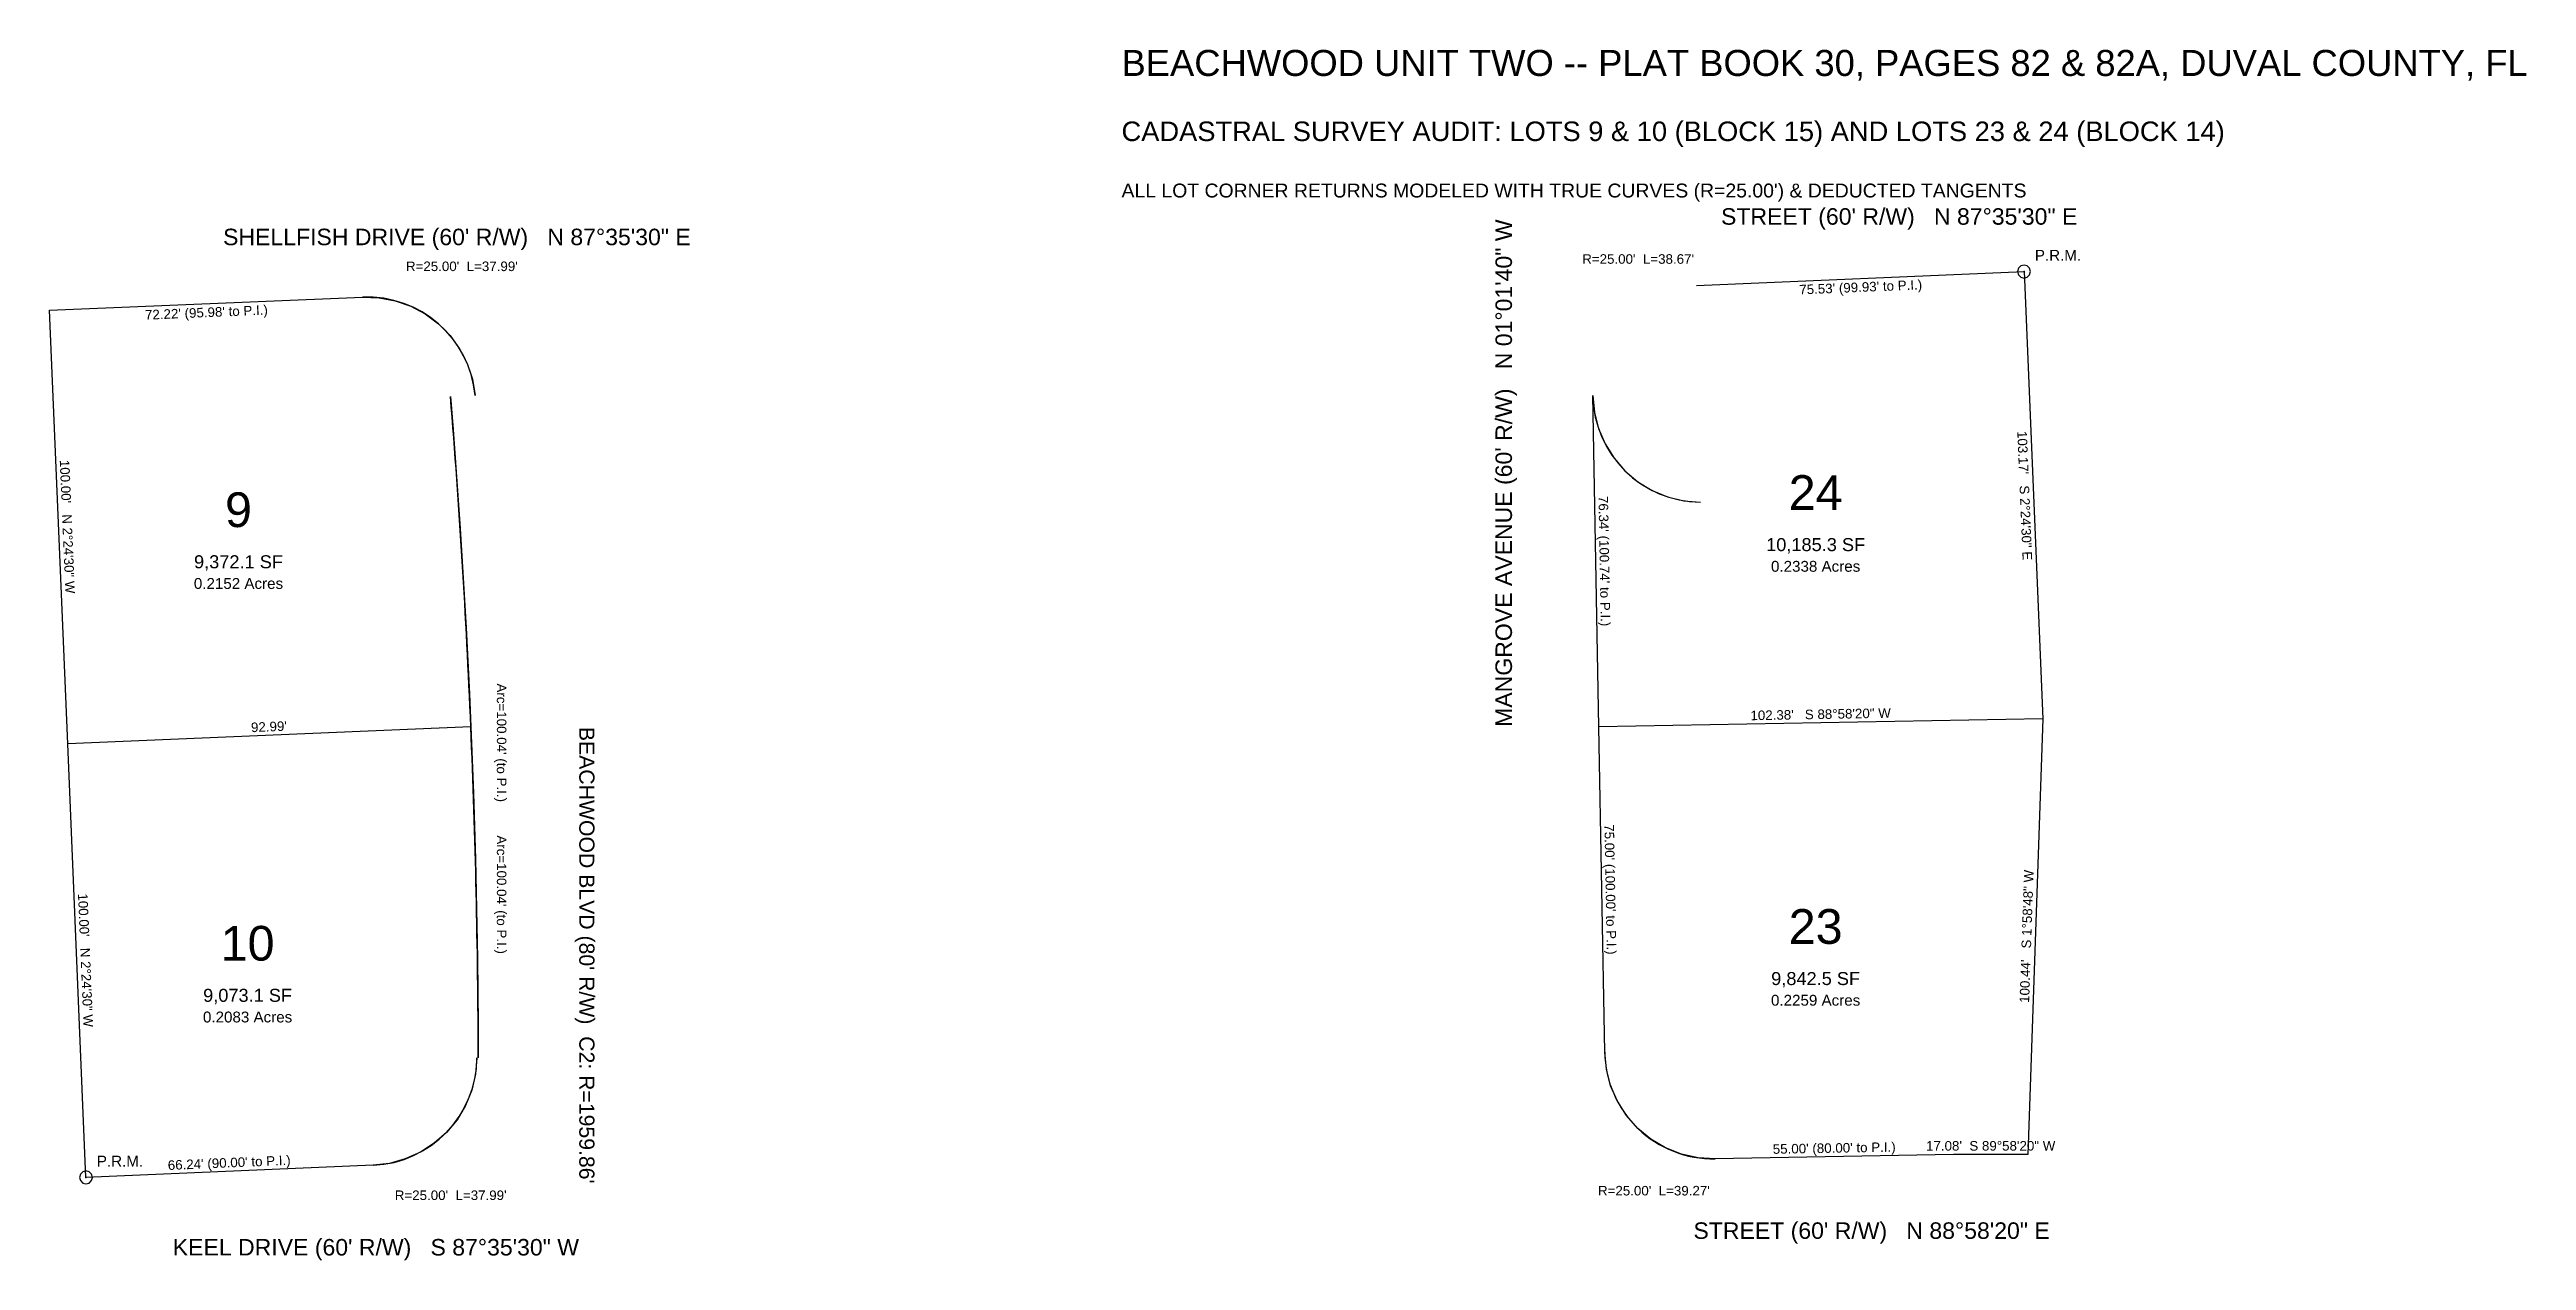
# Model space of a CAD drawing. Extents: x -97 to 474, y -123 to 156.
import ezdxf
from ezdxf.enums import TextEntityAlignment as Align

# ---------------------------------------------------------------- set-up
doc = ezdxf.new("R2010")
doc.units = 0
for name, pattern in [('ROT_-87.59', [0]), ('ROT_-87.60', [0]), ('ROT_-88.95', [0]), ('ROT_-88.97', [0]), ('ROT_-90.00', [0]), ('ROT_0.03', [0]), ('ROT_1.03', [0]), ('ROT_2.41', [0]), ('ROT_88.02', [0]), ('ROT_90.00', [0])]:
    doc.linetypes.add(name, pattern=pattern)
for name, color, linetype in [('CAD_ARCS', 4, 'CONTINUOUS'), ('CURVE', 4, 'CONTINUOUS'), ('CURVE_DATA', 4, 'CONTINUOUS'), ('DIMENSIONS', 2, 'CONTINUOUS'), ('LOT_BOUNDARY', 7, 'CONTINUOUS'), ('LOT_NUMBERS', 3, 'CONTINUOUS'), ('MONUMENTS', 6, 'CONTINUOUS'), ('STREET_TEXT', 2, 'CONTINUOUS')]:
    doc.layers.add(name, color=color, linetype=linetype)
doc.styles.get("Standard").update_dxf_attribs({"font": 'Arial'})

msp = doc.modelspace()

# ---------------------------------------------------------------- linework, layer by layer
at = {"layer": 'CAD_ARCS'}
for centre, radius, start, end in [((-23.9032, 74.061), 25, 5.3331, 92.4083), ((-1958.1289, -82.3552), 1959.86, 2.4083, 4.6384), ((283.6267, 76.7761), 25, 181.0278, 269.6472), ((-1958.1289, -82.3552), 1959.86, 0.1783, 2.4083), ((-23.5748, -76.0578), 25, 272.4083, 359.4836), ((286.3737, -74.5425), 25, 181.0278, 271.0278)]:
    msp.add_arc(centre, radius, start, end, dxfattribs=at)
at = {"layer": 'CURVE'}
for points in [[(-24.9538, 99.0389), (-21.1602, 98.91), (-17.4299, 98.2084), (-13.8488, 96.95), (-10.4995, 95.1641), (-7.4592, 92.8917), (-4.798, 90.1851), (-2.5771, 87.1069), (-0.8479, 83.728), (0.3499, 80.1262), (0.9886, 76.3846)], [(-4.6875, 76.131), (-4.0855, 68.5268), (-3.513, 60.9203), (-2.9702, 53.3117), (-2.4569, 45.701), (-1.9734, 38.0883), (-1.5194, 30.4738), (-1.0951, 22.8577), (-0.7004, 15.2399), (-0.3354, 7.6206), (0, 0)], [(258.6307, 76.3277), (258.9982, 72.4823), (259.9536, 68.7395), (261.4743, 65.1885), (263.5239, 61.9142), (266.0534, 58.9947), (269.0025, 56.4997), (272.3008, 54.4888), (275.8694, 53.0101), (279.6233, 52.0988), (283.4727, 51.7766)], [(0, 0), (0.3057, -7.6219), (0.5817, -15.2449), (0.8281, -22.8689), (1.0448, -30.4938), (1.2318, -38.1195), (1.3891, -45.7459), (1.5168, -53.3728), (1.6147, -61.0002), (1.683, -68.6279), (1.7216, -76.2558)], [(1.4242, -76.2831), (1.1019, -80.0651), (0.2108, -83.7548), (-1.2286, -87.267), (-3.1831, -90.5208), (-5.6077, -93.4412), (-8.4465, -95.9609), (-11.634, -98.0218), (-15.0968, -99.5764), (-18.755, -100.5888), (-22.5243, -101.0357)], [(286.8221, -99.5385), (282.9064, -99.3009), (279.076, -98.4536), (275.4253, -97.0176), (272.0442, -95.0282), (269.0159, -92.5344), (266.4151, -89.5975), (264.3057, -86.29), (262.7397, -82.6931), (261.7556, -78.8956), (261.3777, -74.9909)]]:
    msp.add_lwpolyline(points, dxfattribs=at)
at = {"layer": 'LOT_BOUNDARY'}
for p, q in [((282.5715, 101.7491), (358.0347, 104.9229)), ((358.0347, 104.9229), (362.3635, 1.8364)), ((-97.11, 96.0041), (-24.9538, 99.0389)), ((-92.9079, -3.9075), (-97.11, 96.0041)), ((260, 0), (258.6307, 76.3277)), ((0, 0), (-92.9079, -3.9075)), ((362.3635, 1.8364), (260, 0)), ((261.3777, -74.9909), (260, 0)), ((362.3635, 1.8364), (358.8933, -98.5436)), ((-88.7058, -103.8192), (-92.9079, -3.9075)), ((-22.5243, -101.0357), (-88.7058, -103.8192)), ((341.8133, -98.5519), (286.8221, -99.5385)), ((358.8933, -98.5436), (341.8133, -98.5519))]:
    msp.add_line(p, q, dxfattribs=at)
at = {"layer": 'MONUMENTS'}
for points in [[(359.5347, 104.9229), (359.3338, 105.6729), (358.7847, 106.222), (358.0347, 106.4229), (357.2847, 106.222), (356.7357, 105.6729), (356.5347, 104.9229), (356.7357, 104.1729), (357.2847, 103.6239), (358.0347, 103.4229), (358.7847, 103.6239), (359.3338, 104.1729), (359.5347, 104.9229)], [(-87.2058, -103.8192), (-87.4067, -103.0692), (-87.9558, -102.5202), (-88.7058, -102.3192), (-89.4558, -102.5202), (-90.0048, -103.0692), (-90.2058, -103.8192), (-90.0048, -104.5692), (-89.4558, -105.1182), (-88.7058, -105.3192), (-87.9558, -105.1182), (-87.4067, -104.5692), (-87.2058, -103.8192)]]:
    msp.add_lwpolyline(points, close=True, dxfattribs=at)
for p in [(358.0347, 104.9229), (-88.7058, -103.8192)]:
    msp.add_point(p, dxfattribs=at)

# ---------------------------------------------------------------- texts
at = {"layer": 'CURVE_DATA'}
for s, p in [("R=25.00'  L=38.67'", (256.193, 106.7238)), ("R=25.00'  L=37.99'", (-14.9538, 105.0389)), ("R=25.00'  L=37.99'", (-17.5243, -109.0357)), ("R=25.00'  L=39.27'", (259.8261, -107.9869))]:
    msp.add_text(s, height=2.2, dxfattribs=at).set_placement(p)
at = {"layer": 'CURVE_DATA', "linetype": 'ROT_-90.00'}
for p in [(6, 10), (6, -25)]:
    msp.add_text("Arc=100.04' (to P.I.)", height=2.2, rotation=-90, dxfattribs=at).set_placement(p)
at = {"layer": 'DIMENSIONS', "linetype": 'ROT_2.41'}
for s, p in [("75.53' (99.93' to P.I.)", (320.3871, 101.3378)), ("72.22' (95.98' to P.I.)", (-60.9478, 95.5233)), ("92.99'", (-46.538, 0.0445)), ("66.24' (90.00' to P.I.)", (-55.6991, -100.4292))]:
    msp.add_text(s, height=2.2, rotation=2.41, dxfattribs=at).set_placement(p, align=Align.MIDDLE_CENTER)
at = {"layer": 'DIMENSIONS', "linetype": 'ROT_-87.60'}
msp.add_text('103.17\'   S 2%%d24\'30" E', height=2.2, rotation=-87.6, dxfattribs=at).set_placement((358.2009, 53.2958), align=Align.MIDDLE_CENTER)
at = {"layer": 'DIMENSIONS', "linetype": 'ROT_-87.59'}
for p in [(-93.0107, 46.1323), (-88.8086, -53.7793)]:
    msp.add_text('100.00\'   N 2%%d24\'30" W', height=2.2, rotation=-87.59, dxfattribs=at).set_placement(p, align=Align.MIDDLE_CENTER)
at = {"layer": 'DIMENSIONS', "linetype": 'ROT_-88.97'}
msp.add_text("76.34' (100.74' to P.I.)", height=2.2, rotation=-88.97, dxfattribs=at).set_placement((261.315, 38.1997), align=Align.MIDDLE_CENTER)
at = {"layer": 'DIMENSIONS'}
for s, height, p in [('10,185.3 SF', 3, (310, 42)), ('0.2152 Acres', 2.5, (-53.555, 33.0483)), ('9,372.1 SF', 3, (-53.555, 38.0483)), ('0.2338 Acres', 2.5, (310, 37)), ('9,842.5 SF', 3, (310, -58)), ('9,073.1 SF', 3, (-51.4539, -61.8634)), ('0.2259 Acres', 2.5, (310, -63)), ('0.2083 Acres', 2.5, (-51.4539, -66.8634))]:
    msp.add_text(s, height=height, dxfattribs=at).set_placement(p, align=Align.MIDDLE_CENTER)
at = {"layer": 'DIMENSIONS', "linetype": 'ROT_1.03'}
for s, p in [('102.38\'   S 88%%d58\'20" W', (311.1459, 2.9179)), ("55.00' (80.00' to P.I.)", (314.2818, -97.0455))]:
    msp.add_text(s, height=2.2, rotation=1.03, dxfattribs=at).set_placement(p, align=Align.MIDDLE_CENTER)
at = {"layer": 'DIMENSIONS', "linetype": 'ROT_-88.95'}
msp.add_text("75.00' (100.00' to P.I.)", height=2.2, rotation=-88.95, dxfattribs=at).set_placement((262.6885, -37.4587), align=Align.MIDDLE_CENTER)
at = {"layer": 'DIMENSIONS', "linetype": 'ROT_88.02'}
msp.add_text('100.44\'   S 1%%d58\'48" W', height=2.2, rotation=88.02, dxfattribs=at).set_placement((358.6296, -48.2845), align=Align.MIDDLE_CENTER)
at = {"layer": 'DIMENSIONS', "linetype": 'ROT_0.03'}
msp.add_text('17.08\'  S 89%%d58\'20" W', height=2.2, rotation=0.03, dxfattribs=at).set_placement((350.3523, -96.5478), align=Align.MIDDLE_CENTER)
at = {"layer": 'LOT_NUMBERS'}
for s, p in [('24', (310, 54)), ('9', (-53.555, 50.0483)), ('23', (310, -46)), ('10', (-51.4539, -49.8634))]:
    msp.add_text(s, height=8, dxfattribs=at).set_placement(p, align=Align.MIDDLE_CENTER)
at = {"layer": 'MONUMENTS'}
for p in [(360.5347, 107.4229), (-86.2058, -101.3192)]:
    msp.add_text('P.R.M.', height=2.5, dxfattribs=at).set_placement(p)
at = {"layer": 'STREET_TEXT'}
for s, height, p in [('BEACHWOOD UNIT TWO -- PLAT BOOK 30, PAGES 82 & 82A, DUVAL COUNTY, FL', 6, (150, 150)), ('CADASTRAL SURVEY AUDIT: LOTS 9 & 10 (BLOCK 15) AND LOTS 23 & 24 (BLOCK 14)', 4.5, (150, 135)), ("ALL LOT CORNER RETURNS MODELED WITH TRUE CURVES (R=25.00') & DEDUCTED TANGENTS", 3.2, (150, 122)), ('SHELLFISH DRIVE (60\' R/W)   N 87%%d35\'30" E', 3.8, (-57.11, 111.0041)), ('STREET (60\' R/W)   N 87%%d35\'30" E', 3.8, (288.193, 115.7238)), ('STREET (60\' R/W)   N 88%%d58\'20" E', 3.8, (281.8261, -117.9869)), ('KEEL DRIVE (60\' R/W)   S 87%%d35\'30" W', 3.8, (-68.7058, -121.8192))]:
    msp.add_text(s, height=height, dxfattribs=at).set_placement(p)
at = {"layer": 'STREET_TEXT', "linetype": 'ROT_90.00'}
msp.add_text('MANGROVE AVENUE (60\' R/W)   N 01%%d01\'40" W', height=3.8, rotation=90, dxfattribs=at).set_placement((240, 0))
at = {"layer": 'STREET_TEXT', "linetype": 'ROT_-90.00'}
msp.add_text("BEACHWOOD BLVD (80' R/W)  C2: R=1959.86'", height=3.5, rotation=-90, dxfattribs=at).set_placement((25, 0))

doc.saveas('drawing.dxf')
